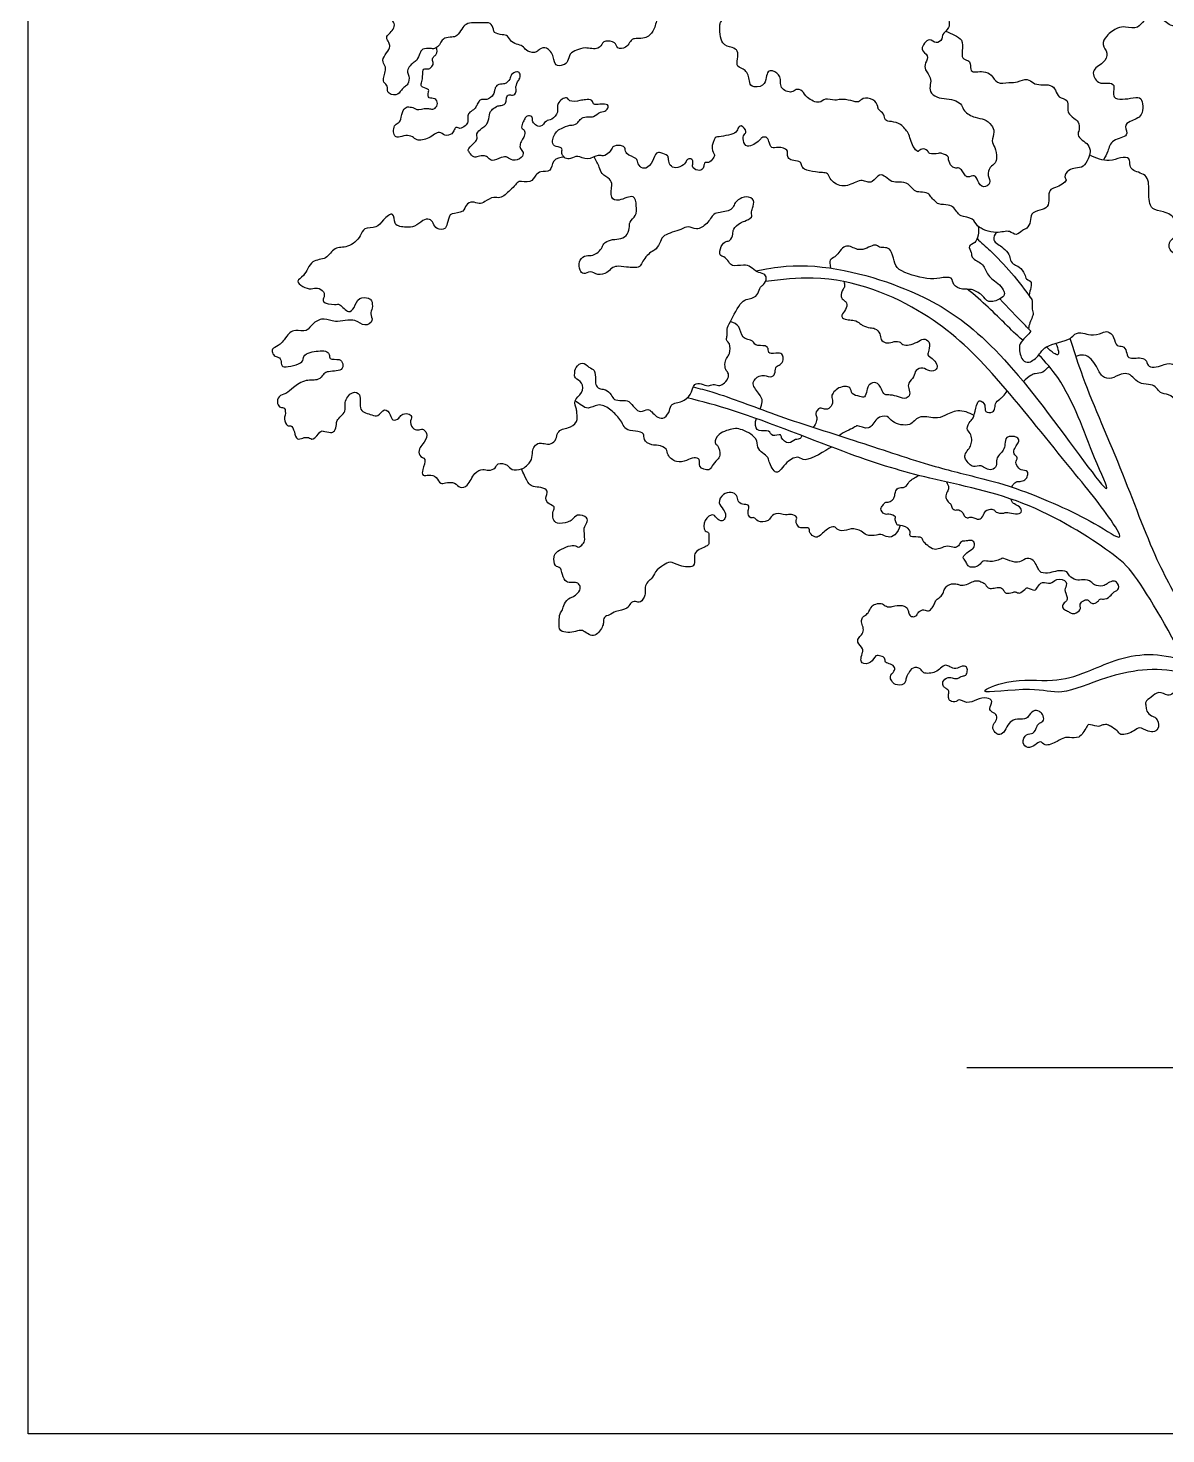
# Model space of a CAD drawing. Header units: millimetres. Extents: x 34 to 295, y 0 to 64.
# Drawn here: x 132.1 to 143.81, y 0.16 to 14.62 of the extents above; entities that cross this region are included whole.
import ezdxf

# ---------------------------------------------------------------- set-up
doc = ezdxf.new("R2010")
doc.units = ezdxf.units.MM
for name, color, linetype, true_color in [('AG-DIAGRAM', 7, 'Continuous', 0xfecc66), ('AG-PLANTS', 7, 'Continuous', 0x66ccff), ('X-VPRT', 6, 'Continuous', 0xff00ff)]:
    doc.layers.add(name, color=color, linetype=linetype, true_color=true_color)

msp = doc.modelspace()

# ---------------------------------------------------------------- linework, layer by layer
at = {"layer": 'AG-DIAGRAM'}
msp.add_line((141.765, 3.926), (151.467, 3.926), dxfattribs=at)
at = {"layer": 'AG-PLANTS'}
for points, knots in [([(141.879, 13.052), (141.893, 13.024), (141.932, 12.968), (142.023, 13.027), (141.975, 13.108), (141.997, 13.194), (142.064, 13.235), (142.078, 13.294), (142.06, 13.398), (142.013, 13.462), (142.057, 13.556), (142.024, 13.627), (141.947, 13.697), (141.85, 13.695), (141.732, 13.765), (141.718, 13.834), (141.653, 13.883), (141.557, 13.899), (141.456, 13.906), (141.38, 13.965), (141.388, 14.045), (141.403, 14.117), (141.33, 14.193), (141.335, 14.265), (141.383, 14.347), (141.265, 14.399), (141.382, 14.543), (141.446, 14.45), (141.521, 14.511), (141.503, 14.564), (141.605, 14.625), (141.568, 14.749), (141.528, 14.84), (141.598, 14.898), (141.633, 14.967), (141.686, 15.113), (141.607, 15.177), (141.573, 15.236), (141.629, 15.318), (141.635, 15.391), (141.548, 15.438), (141.58, 15.566), (141.594, 15.671), (141.469, 15.733), (141.285, 15.704), (141.163, 15.693), (141.092, 15.762), (141.03, 15.79), (140.933, 15.683), (140.838, 15.712), (140.76, 15.806), (140.801, 15.906), (140.712, 15.959), (140.618, 15.981), (140.526, 15.933), (140.435, 16.028), (140.345, 15.973), (140.301, 15.829), (140.243, 15.844), (140.144, 15.891), (140.065, 15.839), (140.01, 15.71), (139.843, 15.732), (139.782, 15.56), (139.728, 15.498), (139.646, 15.51), (139.604, 15.575), (139.531, 15.646), (139.434, 15.554), (139.289, 15.559), (139.235, 15.665), (139.195, 15.748), (139.118, 15.754), (139.024, 15.782), (138.953, 15.898), (138.768, 15.898), (138.631, 15.855), (138.533, 15.951), (138.547, 16.044), (138.357, 16.061), (138.308, 16.122), (138.285, 16.216), (138.034, 16.222), (138.058, 16.038), (137.852, 15.997), (137.792, 16.058), (137.716, 16.016), (137.654, 15.95), (137.625, 15.885), (137.554, 15.859), (137.571, 15.786), (137.505, 15.716), (137.412, 15.712), (137.393, 15.672), (137.373, 15.631), (137.348, 15.535), (137.231, 15.559), (137.239, 15.413), (137.078, 15.423), (136.992, 15.417), (136.881, 15.399), (136.777, 15.485), (136.652, 15.418), (136.512, 15.463), (136.408, 15.364), (136.365, 15.231), (136.206, 15.251), (136.186, 15.157), (136.138, 15.096), (136.058, 15.119), (135.996, 14.975), (135.986, 14.951), (135.853, 14.917), (135.809, 14.829), (135.81, 14.762), (135.833, 14.717), (135.881, 14.675), (135.865, 14.609), (135.818, 14.569), (135.783, 14.527), (135.816, 14.477), (135.835, 14.433), (135.794, 14.369), (135.736, 14.294), (135.783, 14.238), (135.782, 14.175), (135.762, 14.123), (135.754, 14.064), (135.815, 14.033), (135.782, 13.96), (135.898, 13.916), (135.943, 13.987), (135.978, 14.022), (136.019, 14.044), (136.03, 14.133), (135.999, 14.168), (136.02, 14.23), (136.067, 14.268), (136.108, 14.291), (136.134, 14.364), (136.157, 14.417), (136.244, 14.418), (136.285, 14.406), (136.33, 14.441), (136.358, 14.491), (136.389, 14.529), (136.465, 14.53), (136.522, 14.54), (136.565, 14.617), (136.607, 14.671), (136.691, 14.684), (136.78, 14.673), (136.865, 14.688), (136.895, 14.616), (136.894, 14.571), (136.986, 14.556), (137.043, 14.55), (137.073, 14.479), (137.148, 14.455), (137.205, 14.435), (137.237, 14.377), (137.343, 14.368), (137.365, 14.415), (137.449, 14.434), (137.52, 14.333), (137.519, 14.228), (137.615, 14.24), (137.663, 14.278), (137.673, 14.366), (137.751, 14.398), (137.835, 14.434), (137.975, 14.393), (138.014, 14.473), (138.046, 14.496), (138.152, 14.49), (138.159, 14.406), (138.26, 14.419), (138.294, 14.477), (138.328, 14.529), (138.473, 14.504), (138.543, 14.604), (138.563, 14.663), (138.578, 14.736), (138.686, 14.758), (138.679, 14.843), (138.729, 14.92), (138.827, 14.862), (138.922, 14.842), (138.958, 14.914), (139.08, 14.904), (139.091, 14.857), (139.152, 14.833), (139.274, 14.86), (139.281, 14.795), (139.273, 14.742), (139.227, 14.682), (139.22, 14.649), (139.225, 14.445), (139.348, 14.429), (139.416, 14.394), (139.407, 14.308), (139.388, 14.219), (139.5, 14.205), (139.531, 14.085), (139.539, 14.01), (139.682, 14.02), (139.701, 14.115), (139.714, 14.183), (139.77, 14.192), (139.866, 14.129), (139.826, 14.002), (139.968, 13.947), (140.005, 14.006), (140.081, 13.979), (140.114, 13.904), (140.251, 13.837), (140.303, 13.912), (140.41, 13.872), (140.465, 13.899), (140.571, 13.881), (140.653, 13.853), (140.693, 13.913), (140.808, 13.902), (140.853, 13.821), (140.849, 13.781), (140.923, 13.746), (140.914, 13.668), (140.993, 13.665), (141.087, 13.642), (141.126, 13.587), (141.172, 13.547), (141.199, 13.405), (141.256, 13.356), (141.267, 13.353), (141.302, 13.394), (141.367, 13.368), (141.376, 13.319), (141.475, 13.337), (141.506, 13.339), (141.584, 13.302), (141.573, 13.269), (141.604, 13.195), (141.652, 13.181), (141.688, 13.19), (141.719, 13.155), (141.742, 13.113), (141.773, 13.081), (141.853, 13.124), (141.867, 13.076), (141.879, 13.052)], [0, 0, 0, 0, 0.519882, 0.995319, 1.499962, 2.008497, 2.485573, 2.907758, 3.480023, 3.965272, 4.500154, 4.985404, 5.533198, 6.089854, 6.723865, 7.17897, 7.657899, 8.214555, 8.786819, 9.300656, 9.781871, 10.252286, 10.801765, 11.272181, 11.758754, 12.281846, 12.897727, 13.386697, 13.853176, 14.232673, 14.780468, 15.3923, 15.928991, 16.416221, 16.931727, 17.596479, 18.127348, 18.557379, 19.098912, 19.547436, 20.047288, 20.665963, 21.215442, 21.819163, 22.596514, 23.206683, 23.745326, 24.164453, 24.791706, 25.317255, 25.905568, 26.436268, 26.957584, 27.510687, 28.044074, 28.624916, 29.14889, 29.803059, 30.178321, 30.74814, 31.263646, 31.890387, 32.545907, 33.264334, 33.756093, 34.21802, 34.71706, 35.220915, 35.824751, 36.459455, 37.052796, 37.570321, 38.039027, 38.58056, 39.206477, 39.945051, 40.61109, 41.207674, 41.683111, 42.40317, 42.887755, 43.397248, 44.167834, 44.818175, 45.54942, 46.03467, 46.514059, 47.054153, 47.52674, 47.966309, 48.406175, 48.932939, 49.456031, 49.794685, 50.186105, 50.701611, 51.212628, 51.77129, 52.414659, 52.964111, 53.536763, 54.148506, 54.78225, 55.432124, 56.069761, 56.700423, 57.329283, 57.835939, 58.296166, 58.75306, 59.412307, 59.708405, 60.334838, 60.883447, 61.328179, 61.722375, 62.151255, 62.580857, 63.028803, 63.414195, 63.823792, 64.196323, 64.680361, 65.200122, 65.641236, 66.074135, 66.501741, 66.908926, 67.317584, 67.744733, 68.278892, 68.762703, 69.161027, 69.529009, 70.031942, 70.405895, 70.8296, 71.267076, 71.648309, 72.131252, 72.543942, 73.039526, 73.403057, 73.804448, 74.234452, 74.614897, 75.091128, 75.507335, 76.021125, 76.479433, 76.979257, 77.52428, 78.012548, 78.467656, 78.812582, 79.323538, 79.747243, 80.206902, 80.698869, 81.126665, 81.569629, 82.103486, 82.484719, 82.946051, 83.547054, 84.07212, 84.549751, 84.986675, 85.481754, 85.973518, 86.516141, 87.154465, 87.628553, 87.98121, 88.511583, 88.957572, 89.452515, 89.90828, 90.317148, 90.957694, 91.545631, 91.994217, 92.449982, 92.98388, 93.470972, 93.940157, 94.505363, 95.029295, 95.491706, 96.058395, 96.412303, 96.851322, 97.440817, 97.817694, 98.242346, 98.709453, 99.056731, 99.80466, 100.386796, 100.840265, 101.342962, 101.829191, 102.352529, 102.956535, 103.400262, 103.986559, 104.516264, 104.961691, 105.336722, 105.890525, 106.47952, 107.077332, 107.495584, 107.938167, 108.459056, 109.095843, 109.571172, 110.12913, 110.563928, 111.144034, 111.640611, 112.068504, 112.634179, 113.148092, 113.482187, 113.95055, 114.387615, 114.84103, 115.396458, 115.839803, 116.271975, 116.95063, 117.410155, 117.565704, 117.943627, 118.377041, 118.731817, 119.250079, 119.60454, 120.08286, 120.387102, 120.871227, 121.252741, 121.575244, 121.94247, 122.337587, 122.6824, 123.146054, 123.593939, 123.593939, 123.593939, 123.593939]), ([(143.902, 12.604), (143.938, 12.604), (144.021, 12.609), (144.065, 12.747), (144.268, 12.642), (144.31, 12.752), (144.451, 12.699), (144.507, 12.655), (144.591, 12.687), (144.644, 12.608), (144.766, 12.579), (144.812, 12.631), (144.907, 12.655), (144.884, 12.777), (144.866, 12.882), (144.971, 12.928), (145.041, 12.905), (145.229, 13.085), (145.188, 13.214), (145.27, 13.324), (145.378, 13.297), (145.476, 13.415), (145.449, 13.466), (145.422, 13.642), (145.539, 13.718), (145.583, 13.833), (145.474, 13.898), (145.486, 13.972), (145.421, 14.04), (145.328, 14.053), (145.168, 14.039), (145.094, 14.165), (145.086, 14.217), (145.055, 14.303), (144.982, 14.328), (144.933, 14.44), (144.901, 14.522), (144.755, 14.519), (144.746, 14.619), (144.509, 14.702), (144.473, 14.507), (144.317, 14.644), (144.124, 14.672), (143.969, 14.663), (143.855, 14.632), (143.753, 14.761), (143.579, 14.719), (143.537, 14.612), (143.395, 14.64), (143.315, 14.635), (143.2, 14.55), (143.149, 14.454), (143.228, 14.369), (143.177, 14.257), (143.031, 14.194), (143.113, 14.042), (143.214, 14.064), (143.306, 14.048), (143.23, 13.868), (143.481, 13.906), (143.573, 13.924), (143.595, 13.707), (143.448, 13.673), (143.379, 13.617), (143.447, 13.5), (143.251, 13.489), (143.222, 13.354), (143.187, 13.297), (143.174, 13.265)], [0, 0, 0, 0, 0.585003, 1.163247, 1.903323, 2.407178, 3.041684, 3.521073, 3.991731, 4.514823, 5.107557, 5.562663, 6.061091, 6.645894, 7.204447, 7.7413, 8.213888, 9.057331, 9.694103, 10.280669, 10.844234, 11.475547, 11.890489, 12.595934, 13.245998, 13.804841, 14.377913, 14.833286, 15.339692, 15.885475, 16.575833, 17.208749, 17.630934, 18.13734, 18.616269, 19.223974, 19.733467, 20.338428, 20.856107, 21.638055, 22.249915, 22.936395, 23.74399, 24.443606, 25.014572, 25.685364, 26.378891, 26.931518, 27.556882, 28.069473, 28.730314, 29.277654, 29.824993, 30.404589, 31.053129, 31.66877, 32.226727, 32.678765, 33.284571, 34.066832, 34.571478, 35.282399, 35.93426, 36.414608, 36.934201, 37.603836, 38.231629, 38.798085, 38.798085, 38.798085, 38.798085]), ([(141.549, 14.593), (141.58, 14.582), (141.637, 14.55), (141.727, 14.51), (141.72, 14.393), (141.71, 14.311), (141.779, 14.293), (141.81, 14.262), (141.796, 14.175), (141.866, 14.174), (141.938, 14.181), (142.028, 14.151), (142.068, 14.042), (142.203, 14.068), (142.285, 14.064), (142.39, 14.115), (142.448, 14.053), (142.526, 14.037), (142.629, 14.049), (142.685, 13.988), (142.703, 13.904), (142.812, 13.895), (142.806, 13.804), (142.803, 13.749), (142.867, 13.696), (142.92, 13.664), (142.928, 13.579), (142.898, 13.525), (142.952, 13.468), (143.02, 13.429), (143.044, 13.349), (143.014, 13.28), (142.972, 13.188), (142.884, 13.186), (142.815, 13.169), (142.757, 13.094), (142.815, 13.055), (142.677, 12.974), (142.611, 12.967), (142.609, 12.87), (142.608, 12.778), (142.518, 12.751), (142.417, 12.721), (142.427, 12.632), (142.388, 12.559), (142.337, 12.548), (142.273, 12.477), (142.202, 12.554), (142.069, 12.498), (141.858, 12.574), (141.841, 12.673), (141.701, 12.685), (141.672, 12.72), (141.633, 12.78), (141.578, 12.811), (141.473, 12.803), (141.434, 12.849), (141.393, 12.887), (141.37, 12.932), (141.285, 12.935), (141.223, 12.945), (141.169, 13.031), (141.071, 13.043), (140.992, 13.035), (140.933, 13.094), (140.863, 13.133), (140.798, 13.033), (140.738, 13.037), (140.687, 13.065), (140.62, 13.037), (140.477, 12.972), (140.351, 13.066), (140.341, 13.134), (140.274, 13.138), (140.21, 13.141), (140.091, 13.165), (140.063, 13.204), (140.058, 13.255), (139.983, 13.258), (139.929, 13.275), (139.916, 13.326), (139.928, 13.377), (139.825, 13.407), (139.749, 13.378), (139.73, 13.458), (139.706, 13.51), (139.65, 13.5), (139.635, 13.464), (139.501, 13.378), (139.458, 13.467), (139.467, 13.53), (139.508, 13.556), (139.443, 13.64), (139.404, 13.587), (139.39, 13.529), (139.198, 13.504), (139.172, 13.504), (139.124, 13.382), (139.176, 13.323), (139.158, 13.285), (139.109, 13.233), (139.071, 13.248), (139.059, 13.221), (139.058, 13.18), (139.015, 13.15), (138.938, 13.179), (138.943, 13.224), (138.951, 13.272), (138.902, 13.286), (138.878, 13.261), (138.857, 13.21), (138.768, 13.177), (138.706, 13.206), (138.692, 13.271), (138.695, 13.317), (138.616, 13.343), (138.562, 13.347), (138.535, 13.251), (138.468, 13.167), (138.395, 13.194), (138.372, 13.255), (138.368, 13.291), (138.25, 13.321), (138.252, 13.385), (138.226, 13.419), (138.132, 13.419), (138.114, 13.387), (138.086, 13.343), (138.025, 13.298), (137.97, 13.33), (137.857, 13.251), (137.762, 13.324), (137.69, 13.276), (137.629, 13.281), (137.601, 13.316), (137.594, 13.351), (137.607, 13.403), (137.505, 13.399), (137.499, 13.469), (137.512, 13.517), (137.551, 13.571), (137.576, 13.583), (137.657, 13.63), (137.741, 13.624), (137.777, 13.675), (137.811, 13.71), (137.888, 13.713), (137.924, 13.709), (137.991, 13.768), (138.053, 13.766), (138.075, 13.809), (138.072, 13.845), (137.989, 13.842), (137.916, 13.832), (137.914, 13.89), (137.833, 13.89), (137.788, 13.878), (137.669, 13.859), (137.655, 13.932), (137.528, 13.852), (137.571, 13.759), (137.496, 13.677), (137.429, 13.678), (137.385, 13.597), (137.32, 13.627), (137.29, 13.668), (137.298, 13.721), (137.234, 13.725), (137.215, 13.69), (137.192, 13.651), (137.174, 13.587), (137.217, 13.58), (137.218, 13.521), (137.19, 13.482), (137.165, 13.431), (137.164, 13.384), (137.208, 13.348), (137.188, 13.283), (137.088, 13.25), (137.038, 13.303), (136.973, 13.3), (136.878, 13.247), (136.842, 13.288), (136.801, 13.32), (136.734, 13.302), (136.687, 13.289), (136.649, 13.343), (136.619, 13.372), (136.681, 13.434), (136.704, 13.45), (136.734, 13.492), (136.708, 13.541), (136.774, 13.597), (136.811, 13.619), (136.834, 13.648), (136.855, 13.731), (136.855, 13.761), (136.882, 13.791), (136.936, 13.83), (136.984, 13.825), (137.021, 13.85), (137.024, 13.894), (137.037, 13.946), (137.091, 13.93), (137.116, 13.941), (137.133, 13.986), (137.117, 14.007), (137.139, 14.075), (137.168, 14.104), (137.17, 14.168), (137.131, 14.18), (137.071, 14.149), (137.071, 14.113), (137.032, 14.058), (136.998, 14.049), (136.929, 14.047), (136.911, 14.009), (136.902, 13.978), (136.896, 13.937), (136.827, 13.878), (136.767, 13.895), (136.744, 13.873), (136.719, 13.829), (136.701, 13.79), (136.647, 13.762), (136.624, 13.722), (136.637, 13.656), (136.603, 13.62), (136.55, 13.58), (136.51, 13.614), (136.486, 13.576), (136.472, 13.53), (136.386, 13.508), (136.335, 13.579), (136.232, 13.481), (136.103, 13.46), (136.062, 13.514), (135.989, 13.525), (135.916, 13.496), (135.869, 13.512), (135.86, 13.574), (135.875, 13.633), (135.92, 13.653), (135.937, 13.669), (135.95, 13.76), (135.989, 13.814), (136.02, 13.814), (136.081, 13.807), (136.101, 13.777), (136.205, 13.807), (136.241, 13.789), (136.297, 13.792), (136.325, 13.849), (136.295, 13.909), (136.222, 13.895), (136.215, 13.954), (136.239, 13.997), (136.162, 14.01), (136.141, 14.04), (136.163, 14.09), (136.164, 14.143), (136.166, 14.214), (136.22, 14.198), (136.254, 14.219), (136.281, 14.261), (136.257, 14.299), (136.278, 14.336), (136.312, 14.352), (136.314, 14.403), (136.307, 14.424)], [0, 0, 0, 0, 0.562441, 1.085533, 1.671471, 2.153365, 2.583078, 2.941984, 3.414571, 3.82187, 4.313202, 4.837352, 5.391051, 6.001221, 6.533437, 7.098831, 7.57799, 8.076826, 8.635813, 9.120398, 9.613639, 10.13316, 10.617744, 11.032686, 11.524445, 11.962818, 12.456059, 12.87276, 13.336726, 13.836578, 14.318473, 14.810232, 15.348875, 15.847711, 16.332961, 16.822794, 17.165918, 17.812922, 18.262841, 18.777236, 19.293295, 19.812817, 20.353552, 20.850131, 21.338451, 21.741181, 22.233745, 22.720131, 23.377725, 24.181658, 24.703485, 25.321116, 25.697109, 26.158681, 26.605289, 27.161499, 27.584892, 27.999097, 28.38262, 28.878918, 29.31995, 29.858846, 30.403739, 30.895166, 31.398717, 31.847297, 32.408408, 32.822907, 33.225791, 33.691207, 34.379123, 35.040863, 35.469076, 35.880989, 36.355599, 36.962357, 37.336932, 37.697481, 38.15714, 38.57137, 38.953582, 39.318913, 39.859442, 40.326115, 40.787114, 41.195236, 41.559445, 41.920919, 42.566085, 43.041203, 43.480745, 43.819693, 44.304924, 44.674942, 45.102549, 45.853652, 46.147524, 46.747163, 47.216723, 47.553851, 48.014082, 48.329807, 48.598255, 48.951765, 49.328374, 49.795193, 50.151222, 50.517974, 50.863129, 51.177354, 51.583056, 52.109088, 52.544892, 52.987393, 53.340902, 53.827242, 54.206026, 54.743224, 55.302112, 55.743145, 56.178779, 56.499166, 57.076358, 57.490233, 57.835843, 58.349774, 58.672417, 59.081242, 59.543716, 59.955257, 60.569985, 61.13479, 61.625584, 62.045015, 62.404257, 62.742174, 63.083621, 63.577583, 63.994873, 64.40843, 64.8485, 65.15092, 65.683999, 66.191198, 66.607936, 66.998157, 67.473772, 67.815219, 68.326148, 68.75403, 69.117828, 69.399123, 69.891703, 70.347117, 70.697407, 71.154923, 71.581108, 72.15224, 72.528478, 73.107165, 73.637606, 74.17996, 74.627111, 75.112832, 75.535599, 75.931343, 76.29679, 76.681945, 77.019861, 77.415903, 77.832555, 78.140387, 78.53403, 78.930072, 79.349502, 79.719586, 80.112876, 80.530165, 81.069252, 81.517328, 81.96054, 82.51982, 82.894197, 83.286625, 83.743594, 84.11838, 84.552523, 84.876714, 85.363719, 85.68664, 86.06037, 86.439801, 86.933253, 87.305024, 87.645306, 88.160538, 88.465266, 88.810884, 89.265949, 89.647169, 89.994561, 90.370337, 90.739752, 91.118957, 91.404573, 91.76644, 92.046483, 92.49844, 92.874447, 93.284793, 93.602569, 94.038244, 94.370018, 94.810088, 95.151535, 95.598926, 95.942212, 96.256481, 96.612087, 97.124964, 97.543894, 97.840004, 98.234701, 98.605088, 99.029675, 99.403405, 99.842643, 100.23104, 100.666715, 101.013076, 101.335997, 101.726889, 102.209057, 102.657133, 103.279601, 103.899284, 104.329193, 104.794808, 105.291729, 105.649033, 106.072773, 106.50699, 106.876038, 107.139888, 107.676186, 108.119504, 108.417491, 108.844428, 109.163726, 109.717928, 110.085251, 110.471691, 110.887062, 111.304732, 111.732496, 112.112769, 112.453674, 112.896638, 113.213355, 113.606847, 114.041488, 114.457788, 114.818601, 115.167899, 115.543891, 115.896014, 116.234117, 116.566113, 117.027079, 117.027079, 117.027079, 117.027079]), ([(142.068, 12.522), (142.051, 12.502), (142.026, 12.442), (142.087, 12.399), (142.142, 12.365), (142.206, 12.298), (142.209, 12.235), (142.254, 12.184), (142.308, 12.173), (142.368, 12.096), (142.369, 12.035), (142.46, 12.02), (142.385, 11.858), (142.448, 11.84), (142.43, 11.746), (142.454, 11.689), (142.436, 11.64), (142.383, 11.52), (142.447, 11.512), (142.328, 11.408), (142.295, 11.343), (142.328, 11.199), (142.411, 11.171), (142.519, 11.26), (142.561, 11.364), (142.843, 11.409), (142.866, 11.485), (142.967, 11.493), (143.037, 11.454), (143.158, 11.484), (143.217, 11.514), (143.287, 11.448), (143.298, 11.34), (143.377, 11.361), (143.413, 11.297), (143.417, 11.211), (143.563, 11.243), (143.622, 11.202), (143.625, 11.117), (143.754, 11.14), (143.831, 11.179), (143.914, 11.17), (143.924, 11.106), (144.006, 11.078), (144.132, 10.999), (144.12, 10.913), (144.267, 10.9), (144.312, 11.016), (144.452, 10.975), (144.492, 10.948), (144.566, 10.976), (144.569, 11.043), (144.652, 11.099), (144.704, 11.147), (144.716, 11.247), (144.627, 11.295), (144.596, 11.389), (144.619, 11.473), (144.553, 11.559), (144.481, 11.589), (144.429, 11.693), (144.444, 11.771), (144.487, 11.838), (144.494, 11.92), (144.569, 12), (144.419, 12.169), (144.387, 12.218), (144.437, 12.343), (144.244, 12.383), (144.126, 12.264), (144.035, 12.229), (143.951, 12.271), (143.84, 12.334), (143.845, 12.443), (143.963, 12.503), (143.881, 12.57), (143.932, 12.67), (143.791, 12.745), (143.67, 12.75), (143.64, 12.846), (143.636, 12.934), (143.648, 13.119), (143.479, 13.148), (143.439, 13.206), (143.453, 13.294), (143.338, 13.298), (143.234, 13.239), (143.089, 13.283), (143.03, 13.321)], [0, 0, 0, 0, 0.500118, 0.943082, 1.409862, 1.935517, 2.376081, 2.814076, 3.227846, 3.767961, 4.182192, 4.615312, 5.277778, 5.644884, 6.160891, 6.594145, 7.015686, 7.614596, 7.897629, 8.525312, 9.043588, 9.685115, 10.151036, 10.778454, 11.377343, 12.282253, 12.742478, 13.258263, 13.765922, 14.378636, 14.813355, 15.32914, 15.86717, 16.292864, 16.743756, 17.201724, 17.831378, 18.280236, 18.715088, 19.417941, 19.417941, 19.996184, 20.394984, 20.910491, 21.5773, 22.032673, 22.617981, 23.191054, 23.81196, 24.21076, 24.655881, 25.090605, 25.637474, 26.115015, 26.6266, 27.166694, 27.704851, 28.216246, 28.767697, 29.269162, 29.850004, 30.343245, 30.836275, 31.33774, 31.863811, 32.65966, 33.104782, 33.654261, 34.329689, 35.056231, 35.582302, 36.115215, 36.729819, 37.261195, 37.820905, 38.29059, 38.811727, 39.465081, 40.072561, 40.578966, 41.128903, 41.835585, 42.509696, 42.958219, 43.421932, 43.945906, 44.564794, 45.379892, 45.379892, 45.379892, 45.379892]), ([(137.621, 13.295), (137.583, 13.294), (137.49, 13.278), (137.495, 13.135), (137.375, 13.157), (137.327, 13.113), (137.277, 13.019), (137.152, 13.063), (137.119, 13.007), (137.064, 12.957), (136.963, 12.86), (136.894, 12.898), (136.805, 12.837), (136.747, 12.807), (136.677, 12.847), (136.603, 12.809), (136.594, 12.724), (136.464, 12.718), (136.441, 12.698), (136.414, 12.611), (136.403, 12.55), (136.301, 12.547), (136.275, 12.618), (136.237, 12.667), (136.159, 12.649), (136.087, 12.574), (135.996, 12.575), (135.93, 12.581), (135.865, 12.604), (135.877, 12.753), (135.745, 12.648), (135.698, 12.561), (135.551, 12.578), (135.53, 12.478), (135.399, 12.353), (135.249, 12.382), (135.178, 12.234), (135.011, 12.251), (134.956, 12.069), (134.853, 12.026), (134.93, 11.957), (135.016, 11.933), (135.08, 11.962), (135.151, 11.913), (135.155, 11.859), (135.116, 11.799), (135.263, 11.771), (135.311, 11.796), (135.401, 11.676), (135.466, 11.749), (135.499, 11.861), (135.609, 11.849), (135.643, 11.823), (135.652, 11.739), (135.614, 11.686), (135.668, 11.61), (135.558, 11.542), (135.473, 11.648), (135.261, 11.583), (135.155, 11.648), (135.032, 11.599), (134.977, 11.489), (134.856, 11.522), (134.793, 11.493), (134.754, 11.436), (134.684, 11.349), (134.609, 11.331), (134.616, 11.268), (134.653, 11.242), (134.709, 11.23), (134.704, 11.16), (134.734, 11.124), (134.949, 11.171), (134.926, 11.253), (135.008, 11.293), (135.085, 11.3), (135.164, 11.307), (135.21, 11.272), (135.196, 11.203), (135.313, 11.228), (135.347, 11.171), (135.342, 11.088), (135.173, 11.097), (135.141, 11.059), (135.091, 10.991), (134.958, 11.014), (134.83, 10.93), (134.763, 10.857), (134.674, 10.845), (134.661, 10.758), (134.696, 10.714), (134.752, 10.727), (134.752, 10.635), (134.733, 10.604), (134.765, 10.519), (134.815, 10.545), (134.846, 10.469), (134.863, 10.378), (134.932, 10.408), (134.988, 10.419), (135.041, 10.372), (135.104, 10.473), (135.137, 10.483), (135.217, 10.454), (135.261, 10.475), (135.279, 10.547), (135.271, 10.591), (135.388, 10.678), (135.346, 10.771), (135.429, 10.894), (135.545, 10.863), (135.488, 10.676), (135.641, 10.65), (135.707, 10.616), (135.767, 10.727), (135.839, 10.648), (135.845, 10.574), (135.926, 10.605), (135.941, 10.653), (136.01, 10.663), (136.064, 10.63), (136.023, 10.564), (136.069, 10.492), (136.128, 10.487), (136.176, 10.506), (136.225, 10.43), (136.165, 10.341), (136.126, 10.302), (136.117, 10.217), (136.213, 10.195), (136.157, 10.085), (136.158, 10.01), (136.233, 10.032), (136.308, 10.011), (136.344, 9.923), (136.399, 9.95), (136.498, 9.954), (136.545, 9.883), (136.64, 9.911), (136.685, 10.051), (136.783, 10.093), (136.84, 10.066), (136.918, 10.092), (136.929, 10.155), (137.045, 10.136), (137.073, 10.066), (137.186, 10.083), (137.231, 10.115), (137.294, 10.182), (137.293, 10.265), (137.307, 10.322), (137.363, 10.361), (137.414, 10.346), (137.49, 10.336), (137.543, 10.394), (137.546, 10.462), (137.605, 10.503), (137.664, 10.506), (137.767, 10.563), (137.749, 10.663), (137.751, 10.701), (137.707, 10.8), (137.818, 10.861), (137.819, 10.982), (137.725, 11.017), (137.729, 11.07), (137.732, 11.136), (137.815, 11.2), (137.871, 11.127), (137.944, 11.111), (137.942, 11.006), (137.942, 10.94), (137.996, 10.906), (138.048, 10.91), (138.11, 10.853), (138.129, 10.792), (138.215, 10.794), (138.291, 10.792), (138.342, 10.713), (138.408, 10.663), (138.481, 10.711), (138.527, 10.675), (138.566, 10.624), (138.639, 10.594), (138.707, 10.666), (138.711, 10.746), (138.776, 10.77), (138.838, 10.78), (138.932, 10.842), (138.95, 10.973), (139.035, 10.969), (139.102, 10.93), (139.153, 10.967), (139.211, 10.939), (139.261, 10.96), (139.315, 11.015), (139.313, 11.082), (139.277, 11.105), (139.272, 11.184), (139.296, 11.236), (139.328, 11.27), (139.334, 11.379), (139.293, 11.4), (139.291, 11.431), (139.304, 11.474), (139.291, 11.533), (139.333, 11.602), (139.435, 11.812), (139.508, 11.837), (139.567, 11.846), (139.621, 11.886), (139.633, 11.963), (139.676, 11.978), (139.713, 12.052), (139.679, 12.101), (139.602, 12.108), (139.543, 12.173), (139.468, 12.191), (139.349, 12.168), (139.316, 12.217), (139.27, 12.277), (139.212, 12.279), (139.229, 12.386), (139.286, 12.434), (139.333, 12.431), (139.362, 12.506), (139.355, 12.558), (139.433, 12.624), (139.475, 12.636), (139.564, 12.673), (139.543, 12.724), (139.558, 12.772), (139.591, 12.859), (139.493, 12.902), (139.412, 12.859), (139.37, 12.819), (139.361, 12.752), (139.223, 12.724), (139.155, 12.72), (139.097, 12.604), (138.984, 12.54), (138.894, 12.593), (138.824, 12.547), (138.643, 12.502), (138.612, 12.433), (138.572, 12.343), (138.509, 12.326), (138.415, 12.218), (138.407, 12.154), (138.258, 12.162), (138.166, 12.18), (138.104, 12.155), (138.065, 12.104), (137.964, 12.074), (137.893, 12.135), (137.821, 12.081), (137.776, 12.133), (137.766, 12.222), (137.826, 12.287), (137.901, 12.28), (137.958, 12.305), (138.011, 12.355), (138.02, 12.41), (138.1, 12.45), (138.182, 12.451), (138.266, 12.479), (138.298, 12.563), (138.285, 12.634), (138.37, 12.691), (138.365, 12.793), (138.35, 12.931), (138.188, 12.836), (138.087, 12.87), (138.12, 13.01), (138.097, 13.074), (137.997, 13.121), (137.988, 13.198), (137.948, 13.265), (137.929, 13.299)], [0, 0, 0, 0, 0.601799, 1.174893, 1.712781, 2.15877, 2.695481, 3.280456, 3.682605, 4.186084, 4.820544, 5.272043, 5.835089, 6.280516, 6.755226, 7.222795, 7.702994, 8.297752, 8.602541, 9.127607, 9.554437, 10.048832, 10.519615, 10.935349, 11.399802, 11.968256, 12.488675, 12.950455, 13.383549, 13.928135, 14.520353, 15.09858, 15.702209, 16.227276, 16.954561, 17.602132, 18.252992, 18.912114, 19.647831, 20.151102, 20.631573, 21.168107, 21.620053, 22.100974, 22.503202, 22.885178, 23.499526, 23.913522, 24.515549, 24.985985, 25.572493, 26.104957, 26.458866, 26.950292, 27.389817, 27.862366, 28.383343, 28.980499, 29.778425, 30.387625, 30.993672, 31.577003, 32.161947, 32.608696, 33.073757, 33.669904, 34.127171, 34.514175, 34.888762, 35.280129, 35.710898, 36.054007, 36.828077, 37.261327, 37.751484, 38.266656, 38.757177, 39.151373, 39.530759, 40.069683, 40.496372, 40.931629, 41.61089, 42.007398, 42.479947, 43.106496, 43.794653, 44.353445, 44.847262, 45.32644, 45.716248, 46.072707, 46.548207, 46.916092, 47.39019, 47.725996, 48.202885, 48.704183, 49.126578, 49.553727, 49.954741, 50.511474, 50.840473, 51.341032, 51.710202, 52.171743, 52.540913, 53.161518, 53.69596, 54.325224, 54.81474, 55.498095, 56.125419, 56.578353, 57.10513, 57.598145, 58.037633, 58.480216, 58.867815, 59.313054, 59.702352, 60.147591, 60.630759, 61.048101, 61.420589, 61.884545, 62.444498, 62.877591, 63.338017, 63.80047, 64.376973, 64.801219, 65.234108, 65.72629, 66.219305, 66.61384, 67.155839, 67.633622, 68.123138, 68.794535, 69.334437, 69.769156, 70.245563, 70.641175, 71.18535, 71.647803, 72.200779, 72.632242, 73.149212, 73.655016, 74.079696, 74.512789, 74.917466, 75.395096, 75.86299, 76.316992, 76.761098, 77.201171, 77.772049, 78.298826, 78.661283, 79.185462, 79.770377, 80.326799, 80.842564, 81.217595, 81.675276, 82.178365, 82.670129, 83.123598, 83.667773, 84.121952, 84.533703, 84.931442, 85.429772, 85.8551, 86.34348, 86.824873, 87.356245, 87.839414, 88.316127, 88.712007, 89.167421, 89.627336, 90.147756, 90.632097, 91.06334, 91.514658, 92.095228, 92.69541, 93.152532, 93.632303, 94.044782, 94.469159, 94.869418, 95.355962, 95.782408, 96.130712, 96.610821, 97.031407, 97.417806, 97.976156, 98.326983, 98.615579, 98.990064, 99.401066, 99.915814, 100.766607, 101.243642, 101.665183, 102.11368, 102.584684, 102.946618, 103.426733, 103.819066, 104.296828, 104.810488, 105.305355, 105.896824, 106.307013, 106.785247, 107.153883, 107.682216, 108.16045, 108.51431, 108.98173, 109.391919, 109.92549, 110.332324, 110.836961, 111.200265, 111.602495, 112.098882, 112.608528, 113.139499, 113.555101, 113.97952, 114.619099, 115.073745, 115.690442, 116.305087, 116.82526, 117.331918, 118.082421, 118.565148, 119.095187, 119.548656, 120.206719, 120.61289, 121.257749, 121.822277, 122.25017, 122.700037, 123.248185, 123.755774, 124.224153, 124.633021, 125.152022, 125.644204, 126.11578, 126.555853, 127.023747, 127.428674, 127.930323, 128.451798, 128.960652, 129.469506, 129.92244, 130.444267, 131.016566, 131.568108, 132.252501, 132.755198, 133.380563, 133.83755, 134.392522, 134.87212, 135.482105, 135.482105, 135.482105, 135.482105]), ([(141.883, 12.584), (141.893, 12.529), (141.871, 12.403), (141.77, 12.394), (141.816, 12.313), (141.812, 12.263), (141.868, 12.227), (141.92, 12.202), (141.955, 12.15), (141.977, 12.094), (142.02, 12.041), (142.087, 12.002), (142.143, 11.935), (142.161, 11.879), (142.106, 11.832), (141.982, 11.787), (141.929, 11.883), (141.813, 11.945), (141.725, 11.929), (141.615, 11.974), (141.624, 12.073), (141.473, 12.049), (141.363, 12.035), (141.049, 12.12), (141.018, 12.224), (140.99, 12.343), (140.93, 12.37), (140.864, 12.362), (140.82, 12.416), (140.675, 12.308), (140.559, 12.392), (140.498, 12.375), (140.445, 12.315), (140.411, 12.269), (140.351, 12.243), (140.354, 12.201), (140.362, 12.153)], [0, 0, 0, 0, 0.732526, 1.189357, 1.655922, 2.051988, 2.485108, 2.917287, 3.351741, 3.789736, 4.243801, 4.743275, 5.26893, 5.663054, 6.115855, 6.718295, 7.265325, 7.889633, 8.429126, 8.99642, 9.460935, 10.068907, 10.717705, 11.690324, 12.260886, 12.858375, 13.287707, 13.727736, 14.131274, 14.822934, 15.456116, 15.873296, 16.365144, 16.800053, 17.231535, 17.603074, 17.603074, 17.603074, 17.603074]), ([(141.871, 12.459), (141.915, 12.418), (142.105, 12.245), (142.301, 12.026), (142.434, 11.832)], [3.804772, 3.804772, 3.804772, 3.804772, 4.206097, 5.51045, 5.51045, 5.51045, 5.51045]), ([(139.592, 12.126), (139.764, 12.158), (140.206, 12.225), (141.092, 12.005), (141.837, 11.578), (142.484, 10.86), (143.355, 9.615), (143.03, 10.286), (142.836, 10.885), (142.577, 11.189), (142.507, 11.26)], [3.283876, 3.283876, 3.283876, 3.283876, 3.646864, 5.583282, 7.193933, 9.098162, 10.934759, 11.972553, 13.667415, 14.247299, 14.247299, 14.247299, 14.247299]), ([(138.95, 10.931), (139.014, 10.916), (139.292, 10.841), (139.795, 10.634), (140.6, 10.388), (141.351, 10.128), (141.881, 10.001), (142.328, 9.882), (143.031, 9.579), (143.417, 9.301), (143.19, 9.664), (142.733, 10.211), (142.024, 11.107), (141.38, 11.718), (140.471, 12.1), (139.857, 12.039), (139.693, 12.016)], [0.982579, 0.982579, 0.982579, 0.982579, 1.420957, 2.900057, 4.544957, 6.140191, 7.427298, 8.642734, 10.260643, 11.223819, 12.087762, 13.64366, 15.561746, 17.342813, 19.258569, 19.964772, 19.964772, 19.964772, 19.964772]), ([(140.501, 12.015), (140.506, 11.999), (140.511, 11.961), (140.49, 11.94), (140.456, 11.86), (140.503, 11.821), (140.536, 11.797), (140.525, 11.724), (140.473, 11.675), (140.482, 11.638), (140.548, 11.616), (140.606, 11.625), (140.668, 11.585), (140.693, 11.559), (140.772, 11.537), (140.821, 11.539), (140.879, 11.481), (140.873, 11.417), (140.932, 11.377), (140.999, 11.394), (141.072, 11.408), (141.105, 11.36), (141.174, 11.359), (141.255, 11.39), (141.316, 11.435), (141.393, 11.402), (141.378, 11.309), (141.353, 11.26), (141.414, 11.224), (141.461, 11.173), (141.464, 11.103), (141.377, 11.084), (141.318, 11.14), (141.23, 11.107), (141.228, 11.032), (141.156, 10.976), (141.166, 10.914), (141.187, 10.852), (141.141, 10.802), (141.061, 10.829), (140.982, 10.853), (140.911, 10.845), (140.891, 10.91), (140.836, 10.995), (140.765, 10.96), (140.746, 10.938), (140.737, 10.895), (140.719, 10.813), (140.664, 10.839), (140.57, 10.848), (140.58, 10.944), (140.438, 10.938), (140.358, 10.837), (140.394, 10.784), (140.364, 10.711), (140.3, 10.693), (140.252, 10.731), (140.198, 10.656), (140.228, 10.618), (140.219, 10.577), (140.199, 10.532), (140.185, 10.516)], [0.24237, 0.24237, 0.24237, 0.24237, 0.526899, 0.869299, 1.357811, 1.767512, 2.10463, 2.563902, 3.029176, 3.326096, 3.772845, 4.212286, 4.673682, 5.018198, 5.513432, 5.911308, 6.38767, 6.82127, 7.25015, 7.719415, 8.182115, 8.578623, 9.024084, 9.552334, 10.029223, 10.474684, 10.991727, 11.374852, 11.809761, 12.287177, 12.701173, 13.170645, 13.662792, 14.145883, 14.610089, 15.119793, 15.546114, 15.986896, 16.390108, 16.888834, 17.413114, 17.847849, 18.288714, 18.817979, 19.264888, 19.559879, 19.939266, 20.406584, 20.79457, 21.306577, 21.757747, 22.351758, 22.951812, 23.361513, 23.825719, 24.255051, 24.646298, 25.116734, 25.473193, 25.857984, 26.219686, 26.219686, 26.219686, 26.219686]), ([(142.341, 11.412), (142.269, 11.474), (142.145, 11.595), (141.922, 11.82), (141.77, 11.936)], [14.688169, 14.688169, 14.688169, 14.688169, 15.257842, 16.237224, 16.237224, 16.237224, 16.237224]), ([(142.422, 11.508), (142.404, 11.527), (142.287, 11.649), (142.188, 11.75), (142.104, 11.838)], [8.072692, 8.072692, 8.072692, 8.072692, 8.2244421, 9.0565298, 9.0565298, 9.0565298, 9.0565298]), ([(139.638, 10.704), (139.649, 10.731), (139.673, 10.801), (139.623, 10.862), (139.534, 10.979), (139.628, 11.049), (139.679, 11.054), (139.765, 11.022), (139.798, 11.081), (139.792, 11.146), (139.851, 11.157), (139.88, 11.209), (139.874, 11.265), (139.826, 11.29), (139.722, 11.257), (139.724, 11.33), (139.694, 11.363), (139.581, 11.348), (139.57, 11.418), (139.437, 11.423), (139.439, 11.564), (139.364, 11.593), (139.331, 11.604)], [31.707072, 31.707072, 31.707072, 31.707072, 32.013689, 32.569426, 33.195597, 33.724573, 34.139772, 34.637747, 35.052647, 35.477299, 35.872076, 36.29053, 36.686118, 37.077365, 37.604643, 38.003311, 38.356573, 38.910637, 39.318666, 39.892778, 40.491023, 41.061979, 41.061979, 41.061979, 41.061979]), ([(142.683, 11.38), (142.708, 11.316), (142.728, 11.223), (142.642, 11.289), (142.585, 11.343)], [6.509156, 6.509156, 6.509156, 6.509156, 7.031902, 7.594095, 7.594095, 7.594095, 7.594095]), ([(146.416, 5.968), (146.296, 6.111), (146.074, 6.397), (145.021, 7.135), (144.587, 7.581), (144.063, 8.537), (143.705, 9.138), (143.36, 10.101), (142.977, 10.948), (142.868, 11.319), (142.828, 11.43)], [0, 0, 0, 0, 1.330433, 3.303097, 4.768957, 6.576036, 8.091016, 9.886025, 11.720667, 12.511994, 12.511994, 12.511994, 12.511994]), ([(144.159, 8.357), (144.184, 8.371), (144.238, 8.407), (144.218, 8.522), (144.262, 8.57), (144.341, 8.622), (144.413, 8.616), (144.503, 8.689), (144.467, 8.747), (144.473, 8.828), (144.471, 8.921), (144.569, 8.959), (144.573, 9.051), (144.644, 9.122), (144.772, 9.129), (144.839, 9.098), (144.94, 9.158), (144.993, 9.213), (145.101, 9.223), (145.183, 9.215), (145.245, 9.277), (145.301, 9.34), (145.424, 9.302), (145.539, 9.351), (145.567, 9.364), (145.716, 9.396), (145.774, 9.335), (145.796, 9.208), (145.94, 9.169), (145.972, 9.217), (146.007, 9.286), (146.072, 9.236), (146.217, 9.349), (146.252, 9.402), (146.458, 9.455), (146.469, 9.589), (146.616, 9.676), (146.721, 9.648), (146.811, 9.751), (146.894, 9.797), (146.949, 9.851), (146.955, 9.923), (146.9, 9.981), (146.88, 10.036), (146.736, 10.03), (146.64, 9.994), (146.484, 10.029), (146.395, 10.228), (146.219, 10.072), (146.083, 10.294), (145.945, 10.165), (145.827, 10.337), (145.71, 10.258), (145.444, 10.164), (145.344, 10.298), (145.242, 10.332), (145.116, 10.289), (145.091, 10.357), (144.939, 10.355), (144.865, 10.485), (144.746, 10.433), (144.629, 10.476), (144.646, 10.569), (144.501, 10.575), (144.465, 10.633), (144.426, 10.653), (144.269, 10.727), (144.228, 10.613), (144.136, 10.652), (144.086, 10.706), (144, 10.686), (143.935, 10.728), (143.928, 10.795), (143.846, 10.86), (143.754, 10.863), (143.722, 10.924), (143.659, 10.964), (143.558, 10.954), (143.489, 11.017), (143.437, 11.072), (143.348, 11.072), (143.259, 11.007), (143.149, 11.028), (143.105, 11.146), (143.048, 11.219), (142.983, 11.268), (142.915, 11.256), (142.89, 11.246)], [0, 0, 0, 0, 0.517602, 1.086186, 1.528119, 2.056776, 2.543349, 3.090218, 3.506919, 4.018503, 4.534563, 5.062018, 5.569782, 6.109876, 6.729828, 7.202415, 7.783258, 8.278801, 8.849575, 9.35184, 9.859411, 10.346641, 10.964995, 11.570091, 11.913214, 12.572797, 13.056578, 13.674932, 14.29275, 14.697403, 15.136971, 15.563785, 16.284386, 16.769857, 17.53167, 18.150559, 18.839374, 19.399084, 20.026026, 20.583867, 21.061409, 21.510213, 22.000046, 22.396431, 23.030838, 23.620142, 24.296961, 25.023704, 25.722076, 26.489323, 27.119632, 27.809651, 28.430557, 29.33735, 30.008701, 30.582932, 31.182588, 31.587101, 32.240007, 32.868304, 33.465734, 34.038842, 34.49127, 35.110964, 35.548959, 35.934063, 36.616227, 37.130064, 37.6289, 38.104337, 38.606002, 39.066641, 39.511762, 40.066649, 40.589742, 41.028114, 41.498043, 42.049795, 42.580665, 43.059594, 43.561058, 44.142545, 44.687851, 45.29867, 45.843257, 46.369579, 46.742873, 46.742873, 46.742873, 46.742873]), ([(142.617, 11.138), (142.585, 11.128), (142.559, 11.069), (142.467, 11.072), (142.426, 11.052), (142.37, 11.012), (142.348, 10.986)], [48.282074, 48.282074, 48.282074, 48.282074, 48.81281, 49.312076, 49.699103, 50.26267, 50.26267, 50.26267, 50.26267]), ([(142.227, 9.901), (142.237, 9.92), (142.262, 9.951), (142.292, 9.961), (142.34, 9.957), (142.388, 9.993), (142.395, 10.038), (142.395, 10.07), (142.322, 10.077), (142.3, 10.093), (142.254, 10.155), (142.302, 10.202), (142.241, 10.241), (142.252, 10.288), (142.28, 10.337), (142.306, 10.372), (142.29, 10.425), (142.158, 10.429), (142.162, 10.341), (142.145, 10.279), (142.101, 10.236), (142.067, 10.189), (142.077, 10.118), (142.027, 10.07), (141.96, 10.086), (141.916, 10.132), (141.831, 10.099), (141.791, 10.141), (141.749, 10.184), (141.739, 10.236), (141.782, 10.287), (141.811, 10.333), (141.82, 10.394), (141.805, 10.455), (141.753, 10.501), (141.799, 10.58), (141.834, 10.611), (141.846, 10.656), (141.867, 10.765), (141.9, 10.801), (141.967, 10.748), (141.937, 10.666), (142.042, 10.662), (142.056, 10.716), (142.058, 10.775), (142.118, 10.815), (142.138, 10.833), (142.169, 10.87), (142.182, 10.891)], [115.84616, 115.84616, 115.84616, 115.84616, 116.175497, 116.507464, 116.88854, 117.307286, 117.679817, 117.958803, 118.405712, 118.723297, 119.174077, 119.562063, 119.976963, 120.342676, 120.768998, 121.131605, 121.494213, 122.061919, 122.532297, 122.986942, 123.420062, 123.837622, 124.298954, 124.725634, 125.166325, 125.597557, 126.092514, 126.500636, 126.933756, 127.316551, 127.76541, 128.18297, 128.615014, 129.053397, 129.488249, 129.989548, 130.370781, 130.752993, 131.349142, 131.684382, 132.137747, 132.59297, 133.06758, 133.455699, 133.884741, 134.338106, 134.651329, 135.085825, 135.085825, 135.085825, 135.085825]), ([(140.372, 10.313), (140.31, 10.274), (140.098, 10.142), (140.041, 10.227), (139.902, 10.172), (139.806, 9.989), (139.724, 10.164), (139.724, 10.208), (139.66, 10.251), (139.603, 10.307), (139.618, 10.416), (139.433, 10.504), (139.369, 10.504), (139.205, 10.465), (139.158, 10.352), (139.208, 10.335), (139.234, 10.224), (139.196, 10.181), (139.141, 10.121), (139.12, 10.061), (138.99, 10.101), (139.031, 10.194), (138.95, 10.208), (138.88, 10.173), (138.776, 10.143), (138.677, 10.226), (138.684, 10.297), (138.587, 10.339), (138.524, 10.324), (138.428, 10.384), (138.456, 10.459), (138.35, 10.477), (138.252, 10.488), (138.221, 10.555), (138.185, 10.615), (138.092, 10.71), (137.971, 10.768), (137.866, 10.694), (137.803, 10.743), (137.754, 10.77), (137.733, 10.789)], [8.440057, 8.440057, 8.440057, 8.440057, 9.412854, 9.886317, 10.535473, 11.220496, 11.859041, 12.24909, 12.71787, 13.207359, 13.749986, 14.505749, 14.985769, 15.695911, 16.242563, 16.596471, 17.161226, 17.582001, 18.086611, 18.49464, 19.051166, 19.520431, 19.943771, 20.452338, 21.021757, 21.615476, 22.05844, 22.58795, 23.055584, 23.60054, 24.0172, 24.546049, 25.106171, 25.557062, 26.025757, 26.673903, 27.305294, 27.886833, 28.351348, 28.87183, 28.87183, 28.87183, 28.87183]), ([(146.198, 3.926), (146.245, 4.245), (146.264, 4.867), (146.197, 5.67), (145.904, 6.072), (145.081, 6.668), (144.444, 7.197), (144.126, 7.925), (143.537, 8.971), (143.29, 9.214), (142.402, 9.79), (141.375, 9.977), (140.564, 10.224), (139.531, 10.65), (139.04, 10.782), (138.888, 10.818)], [1.59729, 1.59729, 1.59729, 1.59729, 3.349061, 4.901868, 6.127033, 7.908844, 9.519047, 11.136088, 13.043867, 14.115927, 15.891557, 17.724293, 19.379629, 21.384921, 22.303395, 22.303395, 22.303395, 22.303395]), ([(140.067, 10.43), (140.062, 10.419), (140.048, 10.388), (139.997, 10.401), (139.935, 10.329), (139.849, 10.401), (139.86, 10.453), (139.754, 10.409), (139.737, 10.501), (139.613, 10.458), (139.581, 10.533), (139.595, 10.591), (139.6, 10.605)], [27.183851, 27.183851, 27.183851, 27.183851, 27.393992, 27.796427, 28.291659, 28.821483, 29.140601, 29.638158, 30.08185, 30.638737, 31.173656, 31.33637, 31.33637, 31.33637, 31.33637]), ([(141.84, 10.636), (141.791, 10.667), (141.671, 10.71), (141.538, 10.632), (141.441, 10.599), (141.259, 10.652), (141.193, 10.512), (140.991, 10.559), (140.957, 10.643), (140.824, 10.621), (140.772, 10.47), (140.635, 10.546), (140.608, 10.505), (140.489, 10.466), (140.454, 10.43)], [0, 0, 0, 0, 0.746055, 1.41767, 1.988726, 2.705351, 3.330784, 4.069129, 4.567459, 5.145428, 5.785024, 6.381979, 6.74922, 7.482233, 7.482233, 7.482233, 7.482233]), ([(141.078, 9.507), (141.072, 9.47), (141.033, 9.401), (140.956, 9.375), (140.881, 9.423), (140.837, 9.401), (140.726, 9.398), (140.684, 9.453), (140.574, 9.485), (140.485, 9.434), (140.417, 9.474), (140.403, 9.501), (140.32, 9.474), (140.244, 9.379), (140.186, 9.388), (140.139, 9.437), (140.152, 9.488), (140.068, 9.475), (140.026, 9.491), (140, 9.546), (140.028, 9.595), (139.955, 9.628), (139.901, 9.604), (139.794, 9.648), (139.74, 9.58), (139.716, 9.545), (139.611, 9.533), (139.578, 9.597), (139.537, 9.574), (139.51, 9.627), (139.518, 9.668), (139.529, 9.726), (139.451, 9.717), (139.404, 9.754), (139.406, 9.82), (139.338, 9.852), (139.254, 9.838), (139.195, 9.736), (139.263, 9.673), (139.29, 9.613), (139.266, 9.544), (139.196, 9.56), (139.159, 9.641), (139.053, 9.567), (139.057, 9.441), (139.118, 9.439), (139.104, 9.383), (139.118, 9.315), (139.083, 9.289), (139.026, 9.269), (138.963, 9.23), (138.961, 9.168), (138.969, 9.065), (138.805, 9.083), (138.713, 9.144), (138.643, 9.095), (138.554, 9.038), (138.527, 8.955), (138.49, 8.94), (138.449, 8.884), (138.457, 8.831), (138.455, 8.79), (138.411, 8.699), (138.354, 8.731), (138.297, 8.709), (138.276, 8.638), (138.147, 8.63), (138.093, 8.58), (138.024, 8.57), (138.026, 8.5), (138.016, 8.46), (137.926, 8.325), (137.806, 8.445), (137.746, 8.406), (137.557, 8.394), (137.571, 8.517), (137.569, 8.598), (137.61, 8.634), (137.612, 8.702), (137.68, 8.766), (137.721, 8.77), (137.791, 8.836), (137.786, 8.888), (137.753, 8.925), (137.685, 8.912), (137.622, 8.93), (137.597, 9.021), (137.587, 9.075), (137.516, 9.081), (137.512, 9.19), (137.545, 9.246), (137.724, 9.324), (137.764, 9.269), (137.816, 9.314), (137.841, 9.358), (137.814, 9.483), (137.857, 9.53), (137.867, 9.596), (137.75, 9.629), (137.704, 9.562), (137.658, 9.536), (137.545, 9.516), (137.5, 9.572), (137.502, 9.653), (137.532, 9.702), (137.457, 9.723), (137.419, 9.783), (137.467, 9.869), (137.379, 9.901), (137.306, 9.901), (137.254, 9.928), (137.212, 10.021), (137.191, 10.064), (137.181, 10.088)], [0, 0, 0, 0, 0.593917, 1.073419, 1.56682, 1.955659, 2.522151, 2.982599, 3.55649, 4.114502, 4.573405, 4.849041, 5.337307, 5.953647, 6.347843, 6.791842, 7.123809, 7.586869, 7.966256, 8.375853, 8.74921, 9.183946, 9.622965, 10.190874, 10.670299, 11.03828, 11.577217, 12.005568, 12.320199, 12.705303, 13.086536, 13.450067, 13.892151, 14.309562, 14.733266, 15.18475, 15.688412, 16.238365, 16.74404, 17.201027, 17.623744, 18.041085, 18.509302, 19.065821, 19.64379, 19.996447, 20.379698, 20.839954, 21.1794, 21.623127, 22.086916, 22.523042, 23.014247, 23.664952, 24.246507, 24.728762, 25.313155, 25.813431, 26.155466, 26.605969, 27.006302, 27.37998, 27.892838, 28.293753, 28.702715, 29.15011, 29.759363, 30.249449, 30.671538, 31.091808, 31.483539, 32.109597, 32.736873, 33.208993, 33.90295, 34.45046, 34.957665, 35.342099, 35.793828, 36.312963, 36.683917, 37.208915, 37.592605, 37.955495, 38.406663, 38.838565, 39.372837, 39.76681, 40.177474, 40.7111, 41.178609, 41.925258, 42.315183, 42.722282, 43.128335, 43.739781, 44.18136, 44.579513, 45.128132, 45.60325, 46.02081, 46.596162, 47.033638, 47.534418, 47.901302, 48.343889, 48.795373, 49.28513, 49.762166, 50.251923, 50.662584, 51.219582, 51.708689, 51.708689, 51.708689, 51.708689]), ([(143.972, 7.991), (143.95, 7.973), (143.909, 7.921), (143.938, 7.851), (143.896, 7.771), (143.832, 7.748), (143.739, 7.809), (143.668, 7.738), (143.595, 7.694), (143.613, 7.646), (143.611, 7.59), (143.664, 7.54), (143.721, 7.535), (143.755, 7.429), (143.698, 7.374), (143.632, 7.383), (143.537, 7.441), (143.494, 7.385), (143.342, 7.334), (143.32, 7.398), (143.243, 7.437), (143.208, 7.462), (143.151, 7.45), (143.108, 7.427), (143.017, 7.471), (143, 7.427), (142.96, 7.371), (142.924, 7.315), (142.823, 7.323), (142.767, 7.325), (142.698, 7.283), (142.569, 7.221), (142.525, 7.3), (142.467, 7.239), (142.394, 7.207), (142.325, 7.263), (142.372, 7.37), (142.455, 7.351), (142.488, 7.441), (142.51, 7.474), (142.569, 7.493), (142.546, 7.564), (142.516, 7.594), (142.443, 7.611), (142.398, 7.535), (142.363, 7.508), (142.258, 7.519), (142.196, 7.471), (142.162, 7.394), (142.109, 7.336), (142.037, 7.382), (142.028, 7.447), (142.068, 7.491), (142.085, 7.555), (142.027, 7.583), (141.986, 7.619), (142.046, 7.699), (141.967, 7.741), (141.865, 7.715), (141.771, 7.665), (141.684, 7.725), (141.659, 7.685), (141.591, 7.693), (141.577, 7.725), (141.575, 7.77), (141.588, 7.802), (141.552, 7.829), (141.523, 7.844), (141.508, 7.901), (141.571, 7.95), (141.626, 7.933), (141.671, 7.923), (141.718, 7.961), (141.759, 7.957), (141.774, 8.008), (141.768, 8.053), (141.713, 8.066), (141.654, 8.019), (141.592, 8.049), (141.547, 8.078), (141.492, 8.034), (141.449, 7.991), (141.31, 7.971), (141.298, 8.04), (141.203, 8.053), (141.171, 7.989), (141.15, 7.964), (141.138, 7.924), (141.128, 7.861), (141.023, 7.859), (140.993, 7.903), (140.965, 7.954), (141.021, 8.004), (141.029, 8.048), (140.983, 8.083), (140.919, 8.089), (140.928, 8.148), (140.881, 8.159), (140.82, 8.179), (140.789, 8.079), (140.678, 8.079), (140.672, 8.139), (140.693, 8.2), (140.699, 8.238), (140.629, 8.302), (140.655, 8.355), (140.695, 8.388), (140.706, 8.445), (140.68, 8.499), (140.683, 8.552), (140.714, 8.578), (140.753, 8.603), (140.781, 8.668), (140.808, 8.694), (140.888, 8.712), (140.923, 8.677), (140.976, 8.66), (141.022, 8.684), (141.125, 8.685), (141.159, 8.646), (141.165, 8.613), (141.18, 8.568), (141.229, 8.564), (141.252, 8.583), (141.266, 8.62), (141.324, 8.648), (141.372, 8.615), (141.411, 8.658), (141.432, 8.699), (141.448, 8.741), (141.492, 8.768), (141.528, 8.806), (141.531, 8.857), (141.575, 8.892), (141.607, 8.906), (141.669, 8.907), (141.695, 8.888), (141.767, 8.893), (141.819, 8.927), (141.876, 8.943), (141.92, 8.921), (141.959, 8.907), (141.967, 8.875), (142.007, 8.85), (142.06, 8.867), (142.127, 8.871), (142.149, 8.828), (142.169, 8.802), (142.237, 8.817), (142.269, 8.826), (142.309, 8.797), (142.362, 8.848), (142.389, 8.874), (142.468, 8.823), (142.491, 8.872), (142.54, 8.938), (142.634, 8.89), (142.681, 8.969), (142.814, 8.939), (142.775, 8.854), (142.774, 8.829), (142.812, 8.741), (142.776, 8.719), (142.74, 8.678), (142.767, 8.636), (142.815, 8.623), (142.836, 8.596), (142.896, 8.598), (142.947, 8.649), (142.923, 8.688), (142.952, 8.726), (142.999, 8.748), (143.03, 8.725), (143.058, 8.691), (143.116, 8.719), (143.136, 8.756), (143.191, 8.739), (143.256, 8.787), (143.277, 8.826), (143.346, 8.849), (143.313, 8.934), (143.259, 8.936), (143.209, 8.906), (143.171, 8.878), (143.073, 8.883), (143.05, 8.935), (142.961, 8.951), (142.893, 8.935), (142.815, 8.982), (142.804, 9.039), (142.691, 9.043), (142.626, 9.015), (142.526, 9.009), (142.496, 9.068), (142.479, 9.103), (142.443, 9.168), (142.363, 9.169), (142.312, 9.117), (142.209, 9.136), (142.135, 9.176), (142.115, 9.157), (142.058, 9.139), (142.004, 9.129), (141.931, 9.15), (141.903, 9.104), (141.867, 9.078), (141.802, 9.07), (141.769, 9.097), (141.758, 9.139), (141.709, 9.179), (141.784, 9.242), (141.842, 9.269), (141.853, 9.332), (141.804, 9.36), (141.761, 9.342), (141.702, 9.349), (141.686, 9.29), (141.634, 9.272), (141.571, 9.305), (141.488, 9.267), (141.428, 9.251), (141.362, 9.297), (141.312, 9.342), (141.309, 9.389), (141.22, 9.386), (141.168, 9.393), (141.202, 9.471), (141.078, 9.514), (141.046, 9.501), (141.021, 9.579), (141.043, 9.598), (140.958, 9.629), (140.918, 9.61), (140.864, 9.679), (140.906, 9.709), (140.918, 9.751), (140.969, 9.742), (141.005, 9.773), (141.026, 9.803), (141.026, 9.851), (141.054, 9.898), (141.115, 9.895), (141.145, 9.907), (141.178, 9.968), (141.207, 9.982), (141.249, 10.009), (141.27, 10.021)], [0, 0, 0, 0, 0.521017, 0.990201, 1.495233, 1.928938, 2.473525, 3.013954, 3.506136, 3.867542, 4.284884, 4.740298, 5.145225, 5.689811, 6.139678, 6.591717, 7.143259, 7.595117, 8.257505, 8.666373, 9.180559, 9.547799, 9.953722, 10.351461, 10.868071, 11.19915, 11.672144, 12.114727, 12.656726, 13.070601, 13.582822, 14.221082, 14.648975, 15.105265, 15.594781, 16.056562, 16.590023, 17.049938, 17.559796, 17.92535, 18.314647, 18.750773, 19.122617, 19.565583, 20.063375, 20.431617, 20.988904, 21.473683, 21.990292, 22.447106, 22.911062, 23.337892, 23.769135, 24.184869, 24.608462, 24.982862, 25.469954, 25.914844, 26.496328, 27.06783, 27.584638, 27.919792, 28.347202, 28.668582, 29.040906, 29.350182, 29.700137, 30.023891, 30.415153, 30.877401, 31.294607, 31.667203, 32.089293, 32.418304, 32.797689, 33.157097, 33.533706, 34.000526, 34.446237, 34.836161, 35.267888, 35.731543, 36.342508, 36.753173, 37.24262, 37.692558, 38.013938, 38.370795, 38.785986, 39.3088, 39.711665, 40.103395, 40.564442, 40.908221, 41.316081, 41.733867, 42.100524, 42.463414, 42.869327, 43.390316, 43.907771, 44.295757, 44.746927, 45.082165, 45.594439, 45.988984, 46.388326, 46.799165, 47.232766, 47.626962, 47.969362, 48.353877, 48.813075, 49.161203, 49.643786, 50.031894, 50.426439, 50.832241, 51.389223, 51.768479, 52.094838, 52.460843, 52.821487, 53.112212, 53.463018, 53.886922, 54.278169, 54.667977, 55.059343, 55.425349, 55.824691, 56.224033, 56.614082, 57.017294, 57.356628, 57.782949, 58.101423, 58.558691, 59.012253, 59.430707, 59.820755, 60.170062, 60.475856, 60.835429, 61.256968, 61.695987, 62.06038, 62.362095, 62.81404, 63.141828, 63.490968, 63.946583, 64.274573, 64.759009, 65.126045, 65.602383, 66.108725, 66.599248, 67.155921, 67.618253, 67.926893, 68.440305, 68.778408, 69.165859, 69.523436, 69.912089, 70.227815, 70.644568, 71.087339, 71.423977, 71.790728, 72.177452, 72.506857, 72.85516, 73.275746, 73.617076, 74.007152, 74.497002, 74.877447, 75.299713, 75.763356, 76.147503, 76.568316, 76.960107, 77.481512, 77.880181, 78.387841, 78.868447, 79.373084, 79.76774, 80.320338, 80.821638, 81.348414, 81.77068, 82.135114, 82.594773, 83.061874, 83.519134, 84.087386, 84.580787, 84.844402, 85.269705, 85.703656, 86.16055, 86.539806, 86.917082, 87.356523, 87.701039, 88.073432, 88.458824, 88.962319, 89.421611, 89.821137, 90.198984, 90.58178, 90.982495, 91.383885, 91.768989, 92.225477, 92.748717, 93.18076, 93.673001, 94.13131, 94.466259, 94.975658, 95.329517, 95.752216, 96.342365, 96.649758, 97.113402, 97.344068, 97.823933, 98.204362, 98.655142, 99.018496, 99.363012, 99.730898, 100.108174, 100.443979, 100.827104, 101.218113, 101.634207, 101.951121, 102.397066, 102.778401, 103.091148, 103.091148, 103.091148, 103.091148]), ([(141.557, 9.953), (141.567, 9.934), (141.588, 9.888), (141.561, 9.853), (141.54, 9.794), (141.572, 9.747), (141.605, 9.727), (141.608, 9.681), (141.65, 9.659), (141.672, 9.674), (141.723, 9.647), (141.735, 9.604), (141.77, 9.577), (141.806, 9.599), (141.849, 9.58), (141.881, 9.565), (141.929, 9.581), (141.946, 9.652), (141.995, 9.675), (142.047, 9.672), (142.063, 9.637), (142.138, 9.627), (142.17, 9.645), (142.245, 9.627), (142.327, 9.619), (142.334, 9.692), (142.252, 9.726), (142.235, 9.74), (142.224, 9.766), (142.22, 9.777)], [105.06438, 105.06438, 105.06438, 105.06438, 105.387155, 105.783663, 106.209708, 106.616043, 106.952788, 107.316142, 107.669242, 107.944193, 108.341501, 108.720887, 109.06095, 109.398997, 109.771528, 110.105623, 110.471774, 110.93317, 111.33374, 111.714817, 112.040557, 112.506468, 112.844515, 113.337141, 113.811574, 114.198947, 114.702498, 115.022072, 115.222386, 115.222386, 115.222386, 115.222386]), ([(144.091, 7.955), (144.053, 7.969), (143.742, 8.064), (143.219, 7.974), (142.738, 7.744), (142.454, 7.856), (141.769, 7.744), (142.241, 7.945), (142.64, 7.884), (143.019, 7.989), (143.486, 8.226), (143.881, 8.155), (144.005, 8.121)], [7.294586, 7.294586, 7.294586, 7.294586, 7.507893, 9.075634, 10.308653, 11.356219, 12.654561, 13.538168, 14.844537, 15.95119, 17.388905, 18.060839, 18.060839, 18.060839, 18.060839])]:
    msp.add_open_spline(points, degree=3, knots=knots, dxfattribs=at)
at = {"layer": 'X-VPRT'}
msp.add_lwpolyline([(132.102, 0.156), (132.102, 27.588), (186.966, 27.588), (186.966, 0.156)], close=True, dxfattribs=at)

doc.saveas('drawing.dxf')
